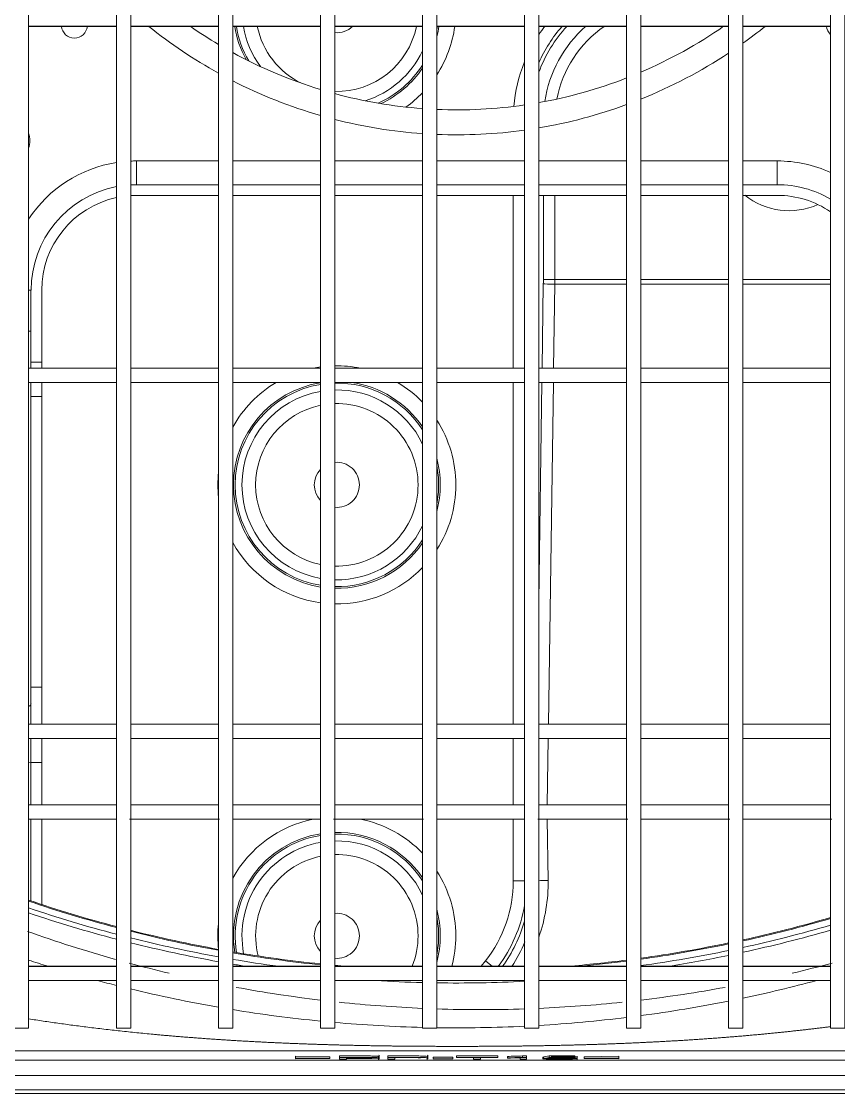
# Model space of a CAD drawing. Header units: millimetres. Extents: x 147592 to 200208, y -27981 to 8299.
# Drawn here: x 166958.2 to 167130.3, y -812.1 to -586.3 of the extents above; entities that cross this region are included whole.
import ezdxf

# ---------------------------------------------------------------- set-up
doc = ezdxf.new("R2010")
doc.units = ezdxf.units.MM
for name, color, linetype, lineweight in [('A-DETL-____-WIDE', 7, 'Continuous', 80), ('G-XREF-____-OTLN', 7, 'Continuous', 5), ('M-EQPM-____-OTLN', 7, 'Continuous', 5)]:
    doc.layers.add(name, color=color, linetype=linetype, lineweight=lineweight)

# ---------------------------------------------------------------- blocks, each defined once
blk = doc.blocks.new('RUXYQ14BA - top_dwg-2991071-三层给排水_消防平面图')
at = {"layer": 'G-XREF-____-OTLN'}
for p, q in [((1002.97, -150.44), (1021.47, -150.44)), ((1024.47, -150.44), (1042.96, -150.44)), ((1045.96, -150.44), (1064.45, -150.44)), ((1067.45, -150.44), (1085.94, -150.44)), ((1088.94, -150.44), (1107.43, -150.44)), ((1110.43, -150.44), (1128.92, -150.44)), ((1131.92, -150.44), (1150.42, -150.44)), ((1153.41, -150.44), (1171.91, -150.44)), ((1042.96, -183.78), (1025.72, -183.78)), ((1064.45, -183.78), (1045.96, -183.78)), ((1085.94, -183.78), (1067.45, -183.78)), ((1107.43, -183.78), (1088.94, -183.78)), ((1128.92, -183.78), (1110.43, -183.78)), ((1150.42, -183.78), (1131.92, -183.78)), ((1160.66, -183.78), (1153.41, -183.78)), ((1042.96, -186.03), (1025.72, -186.03)), ((1064.45, -186.03), (1045.96, -186.03)), ((1085.94, -186.03), (1067.45, -186.03)), ((1107.43, -186.03), (1088.94, -186.03)), ((1128.92, -186.03), (1110.43, -186.03)), ((1150.42, -186.03), (1131.92, -186.03)), ((1160.66, -186.03), (1153.41, -186.03)), ((1021.47, -222.42), (1002.97, -222.42)), ((1042.96, -222.42), (1024.47, -222.42)), ((1064.45, -222.42), (1045.96, -222.42)), ((1085.94, -222.42), (1067.45, -222.42)), ((1107.43, -222.42), (1088.94, -222.42)), ((1128.92, -222.42), (1110.43, -222.42)), ((1150.42, -222.42), (1131.92, -222.42)), ((1171.91, -222.42), (1153.41, -222.42)), ((1002.97, -225.41), (1021.47, -225.41)), ((1024.47, -225.41), (1042.96, -225.41)), ((1045.96, -225.41), (1064.45, -225.41)), ((1067.45, -225.41), (1085.94, -225.41)), ((1088.94, -225.41), (1107.43, -225.41)), ((1110.43, -225.41), (1128.92, -225.41)), ((1131.92, -225.41), (1150.42, -225.41)), ((1153.41, -225.41), (1171.91, -225.41)), ((1021.47, -297.39), (1002.97, -297.39)), ((1042.96, -297.39), (1024.47, -297.39)), ((1064.45, -297.39), (1045.96, -297.39)), ((1085.94, -297.39), (1067.45, -297.39)), ((1107.43, -297.39), (1088.94, -297.39)), ((1128.92, -297.39), (1110.43, -297.39)), ((1150.42, -297.39), (1131.92, -297.39)), ((1171.91, -297.39), (1153.41, -297.39)), ((1002.97, -300.38), (1021.47, -300.38)), ((1024.47, -300.38), (1042.96, -300.38)), ((1045.96, -300.38), (1064.45, -300.38)), ((1067.45, -300.38), (1085.94, -300.38)), ((1088.94, -300.38), (1107.43, -300.38)), ((1110.43, -300.38), (1128.92, -300.38)), ((1131.92, -300.38), (1150.42, -300.38)), ((1153.41, -300.38), (1171.91, -300.38)), ((1021.47, -314.38), (1002.97, -314.38)), ((1042.96, -314.38), (1024.47, -314.38)), ((1064.45, -314.38), (1045.96, -314.38)), ((1085.94, -314.38), (1067.45, -314.38)), ((1107.43, -314.38), (1088.94, -314.38)), ((1128.92, -314.38), (1110.43, -314.38)), ((1150.42, -314.38), (1131.92, -314.38)), ((1171.91, -314.38), (1153.41, -314.38)), ((1002.97, -317.38), (1021.47, -317.38)), ((1003.47, -317.38), (1003.47, -334.6)), ((1005.72, -317.38), (1005.72, -335.35)), ((1024.47, -317.38), (1042.96, -317.38)), ((1045.96, -317.38), (1064.45, -317.38)), ((1067.45, -317.38), (1085.94, -317.38)), ((1088.94, -317.38), (1107.43, -317.38)), ((1110.43, -317.38), (1128.92, -317.38)), ((1131.92, -317.38), (1150.42, -317.38)), ((1153.41, -317.38), (1171.91, -317.38)), ((1021.47, -348.36), (1002.97, -348.36)), ((1042.96, -348.36), (1024.47, -348.36)), ((1064.45, -348.36), (1045.96, -348.36)), ((1085.94, -348.36), (1067.45, -348.36)), ((1107.43, -348.36), (1088.94, -348.36)), ((1128.92, -348.36), (1110.43, -348.36)), ((1150.42, -348.36), (1131.92, -348.36)), ((1171.91, -348.36), (1153.41, -348.36)), ((1002.97, -351.36), (1021.47, -351.36)), ((1024.47, -351.36), (1042.96, -351.36)), ((1045.96, -351.36), (1064.45, -351.36)), ((1067.45, -351.36), (1085.94, -351.36)), ((1088.94, -351.36), (1107.43, -351.36)), ((1110.43, -351.36), (1128.92, -351.36)), ((1131.92, -351.36), (1150.42, -351.36)), ((1153.41, -351.36), (1171.91, -351.36)), ((1076.83, -367.83), (1076.83, -367.17)), ((1087.03, -367.83), (1087.03, -367.17)), ((1113.66, -367.59), (1113.07, -367.69)), ((1118.55, -368), (1118.55, -367.3)), ((893.27, -371.36), (1303.1, -371.36))]:
    blk.add_line(p, q, dxfattribs=at)
at = {"layer": 'G-XREF-____-OTLN', "color": 251, "true_color": 0x666666}
for p, q in [((1064.45, -178.78), (1045.96, -178.78)), ((1085.94, -178.78), (1067.45, -178.78)), ((1107.43, -178.78), (1088.94, -178.78)), ((1128.92, -178.78), (1110.43, -178.78)), ((1150.42, -178.78), (1131.92, -178.78)), ((1105.04, -222.42), (1105.04, -186.03)), ((1111.14, -222.42), (1111.39, -204.63)), ((1113.81, -203.75), (1128.92, -203.75)), ((1131.92, -203.75), (1150.42, -203.75)), ((1150.42, -204.76), (1131.92, -204.76)), ((1153.41, -203.75), (1171.91, -203.75)), ((1171.91, -204.76), (1153.41, -204.76)), ((1003.47, -206.02), (1002.97, -206.02)), ((1003.47, -214.65), (1002.97, -214.65)), ((1005.72, -221.16), (1003.47, -221.16)), ((1105.04, -297.39), (1105.04, -225.41)), ((1110.43, -271.46), (1111.09, -225.41)), ((1113.51, -225.41), (1112.47, -297.39)), ((1005.72, -228.38), (1003.47, -228.38)), ((1005.72, -289.59), (1003.47, -289.59)), ((1105.04, -314.38), (1105.04, -300.38)), ((1112.43, -300.38), (1112.23, -314.38)), ((1112.23, -317.38), (1112.4, -330.26))]:
    blk.add_line(p, q, dxfattribs=at)
at = {"layer": 'G-XREF-____-OTLN', "flags": 128}
for points in [[(999.98, 213.41), (999.98, -361.36), (1002.97, -361.36), (1002.97, 213.41)], [(1021.47, 213.41), (1021.47, -361.36), (1024.47, -361.36), (1024.47, 213.41)], [(1042.96, 213.41), (1042.96, -361.36), (1045.96, -361.36), (1045.96, 213.41)], [(1064.45, 213.41), (1064.45, -361.36), (1067.45, -361.36), (1067.45, 213.41)], [(1085.94, 213.41), (1085.94, -361.36), (1088.94, -361.36), (1088.94, 213.41)], [(1110.43, 213.41), (1107.43, 213.41), (1107.43, -361.36), (1110.43, -361.36)], [(1131.92, 213.41), (1128.92, 213.41), (1128.92, -361.36), (1131.92, -361.36)], [(1153.41, 213.41), (1150.42, 213.41), (1150.42, -361.36), (1153.41, -361.36)], [(1174.91, 213.41), (1171.91, 213.41), (1171.91, -361.36), (1174.91, -361.36)], [(1064.96, -367.73), (1059.2, -367.65), (1066.45, -367.71), (1066.45, -367.75), (1059.2, -367.86), (1059.2, -367.81)], [(1101.79, -367.24), (1093.12, -367.24), (1093.12, -367.54), (1101.79, -367.54)], [(1107.86, -367.24), (1106.99, -367.24), (1106.99, -367.54), (1107.86, -367.54)], [(1127.26, -367.3), (1120.01, -367.41), (1120.01, -367.71), (1127.26, -367.6), (1127.26, -367.65), (1121.51, -367.73), (1127.26, -367.81), (1127.26, -367.65)]]:
    blk.add_lwpolyline(points, close=True, dxfattribs=at)
at = {"layer": 'G-XREF-____-OTLN', "color": 251, "true_color": 0x666666, "flags": 128}
for points in [[(1025.72, -183.78), (1025.72, -178.78), (1042.96, -178.78)], [(1153.41, -178.78), (1160.66, -178.78), (1160.66, -183.78)], [(1113.81, -186.03), (1113.81, -203.75), (1111.4, -203.75), (1111.4, -186.03)], [(1128.92, -204.76), (1113.81, -204.76), (1113.55, -222.42)], [(1005.72, -305.48), (1003.47, -305.48), (1002.97, -305.55)], [(1107.45, -330.39), (1105.04, -330.39), (1105.04, -317.38)], [(1098.29, -348.36), (1099.2, -347.21), (1100.71, -348.4)], [(1303.1, -371.36), (1303.1, -375.15), (893.27, -375.15), (893.27, -371.36)]]:
    blk.add_lwpolyline(points, dxfattribs=at)
at = {"layer": 'G-XREF-____-OTLN', "flags": 128}
for points in [[(1003.47, -206.02), (1003.47, -221.16), (1003.47, -222.42)], [(1005.72, -206.02), (1005.72, -221.16), (1005.72, -222.42)], [(1003.47, -225.41), (1003.47, -228.38), (1003.47, -289.59), (1003.47, -297.39)], [(1005.72, -225.41), (1005.72, -228.38), (1005.72, -289.59), (1005.72, -297.39)], [(1003.47, -300.38), (1003.47, -305.48), (1003.47, -314.38)], [(1005.72, -300.38), (1005.72, -305.48), (1005.72, -314.38)], [(1333.09, -333.44), (1333.09, -362.24), (1333.08, -364.94), (1259.35, -364.94), (1256.17, -368.13), (930.3, -368.13), (931.1, -366.18)], [(1260.17, -361.36), (1255.36, -366.18), (931.1, -366.18), (917.01, -352.05)], [(1059.2, -367.81), (1059.2, -367.65), (1059.2, -367.6), (1059.2, -367.3), (1066.45, -367.41), (1066.45, -367.71)], [(1069.92, -367.58), (1069.92, -367.77), (1069.92, -367.92), (1068.47, -367.92), (1068.47, -367.54), (1068.47, -367.24)], [(1080.12, -367.58), (1080.12, -367.72), (1080.12, -367.92), (1078.67, -367.92), (1078.67, -367.54), (1078.67, -367.24)], [(1088.19, -367.76), (1088.19, -367.46), (1092.3, -367.46), (1092.3, -367.76), (1092.3, -367.81), (1088.19, -367.81), (1092.3, -367.76)], [(1101.79, -367.58), (1098.17, -367.58), (1098.17, -367.92), (1096.71, -367.92), (1096.71, -367.58), (1093.12, -367.58), (1093.12, -367.54)], [(1103.82, -367.68), (1103.82, -367.63), (1103.82, -367.33)], [(1107.86, -367.54), (1107.86, -367.92), (1106.52, -367.92), (1106.52, -367.62)], [(1111.52, -367.74), (1112.7, -367.74), (1112.7, -367.82), (1111.28, -367.82), (1111.28, -367.52), (1111.52, -367.44), (1112.59, -367.24), (1118.02, -367.24), (1118.02, -367.54), (1113.66, -367.59)], [(1112.59, -367.54), (1111.52, -367.74), (1111.52, -367.44)], [(1118.02, -367.54), (1118.02, -367.59), (1112.59, -367.54), (1112.59, -367.24)], [(1127.26, -367.81), (1127.26, -367.86), (1120.01, -367.75), (1120.01, -367.71)]]:
    blk.add_lwpolyline(points, dxfattribs=at)
at = {"layer": 'G-XREF-____-OTLN'}
for centre, radius, start, end in [((1012.61, -150.15), 2.75, 186.1145, 353.8855), ((1093.19, -69.57), 98.46, 235.2203, 239.326), ((1067.9, -147.03), 19.99, 189.8259, 216.4975), ((1067.9, -147.03), 4.75, 264.6116, 314.0655), ((1067.9, -147.03), 4.75, 264.6116, 314.0655), ((1137.87, -170.25), 29.99, 138.6571, 156.1871), ((1093.19, -69.57), 98.46, 293.1663, 304.7797), ((1173.77, -150.15), 2.75, 186.1145, 227.435), ((1067.9, -147.03), 19.99, 287.3342, 334.5149), ((1093.19, -69.57), 98.46, 241.3345, 253.0296), ((1093.19, -69.57), 98.46, 280.086, 291.2811), ((1093.19, -69.57), 98.46, 254.8456, 265.779), ((1093.19, -69.57), 98.46, 267.5271, 278.3182), ((998.23, -174.53), 5, 0, 18.1949), ((998.23, -174.53), 5, 341.8051, 0), ((1025.72, -206.02), 22.24, 101.0118, 180), ((1025.72, -206.02), 22.24, 90, 93.2206), ((1160.66, -206.02), 22.24, 59.6276, 90), ((1025.72, -206.02), 19.99, 102.2689, 180), ((1025.72, -206.02), 19.99, 90, 93.5833), ((1163.12, -174.27), 14.99, 231.633, 294.082), ((1163.12, -174.27), 14.99, 231.633, 294.082), ((1160.66, -206.02), 19.99, 55.7711, 90), ((1067.9, -246.99), 19.99, 99.9217, 260.0783), ((1067.9, -246.99), 19.99, 25.4851, 91.278), ((1067.9, -246.99), 4.75, 136.5093, 223.4907), ((1067.9, -246.99), 4.75, 136.5093, 223.4907), ((1067.9, -246.99), 4.75, 0, 95.3884), ((1067.9, -246.99), 4.75, 0, 95.3884), ((1067.9, -246.99), 4.75, 264.6116, 0), ((1067.9, -246.99), 4.75, 264.6116, 0), ((1067.9, -246.99), 19.99, 268.722, 334.5149), ((1067.9, -341.95), 19.99, 99.9217, 190.8181), ((1067.9, -341.95), 19.99, 25.4851, 91.278), ((1093.23, -68.44), 280.89, 251.2566, 255.1971), ((1093.23, -68.44), 281.09, 251.2704, 255.2079), ((1077.89, -330.39), 29.99, 323.1689, 350.1074), ((1067.9, -341.95), 4.75, 0, 95.3884), ((1067.9, -341.95), 4.75, 0, 95.3884), ((1093.23, -68.44), 280.89, 282.372, 286.2658), ((1093.23, -68.44), 281.09, 282.363, 286.2539), ((1093.23, -68.44), 280.89, 255.8289, 259.6895), ((1067.9, -341.95), 4.75, 136.5093, 223.4907), ((1067.9, -341.95), 4.75, 136.5093, 223.4907), ((1093.23, -68.44), 281.09, 255.8392, 259.697), ((1067.9, -341.95), 4.75, 264.6116, 0), ((1067.9, -341.95), 4.75, 264.6116, 0), ((1093.23, -68.44), 280.89, 260.3107, 264.1186), ((1093.23, -68.44), 280.89, 277.9174, 281.7464), ((1093.23, -68.44), 281.09, 277.9117, 281.738), ((1093.23, -68.44), 292.88, 252.051, 252.8908), ((1093.23, -68.44), 281.09, 260.3176, 264.1228), ((1093.23, -68.44), 280.89, 274.7525, 277.3002), ((1093.23, -68.44), 281.09, 275.2198, 277.295), ((1093.23, -68.44), 280.89, 264.7332, 265.2475), ((1093.23, -68.44), 292.88, 255.013, 255.8164), ((1093.23, -68.44), 292.88, 281.8577, 284.987), ((1093.23, -68.44), 292.88, 256.4207, 260.1162), ((1093.23, -68.44), 292.88, 277.5911, 281.2589), ((1093.23, -68.44), 292.88, 260.7111, 264.3603), ((1093.23, -68.44), 292.88, 264.9495, 268.5736), ((1093.23, -68.44), 292.88, 269.1603, 272.7791), ((1093.23, -68.44), 292.88, 273.3666, 276.9997), ((1103.12, -291.66), 75.67, 270.5313, 272.9349), ((1103.12, -291.96), 75.67, 270.5313, 272.9349), ((1102.12, -222.25), 145.44, 270.6698, 271.7337)]:
    blk.add_arc(centre, radius, start, end, dxfattribs=at)
at = {"layer": 'G-XREF-____-OTLN', "color": 251, "true_color": 0x666666}
for centre, radius, start, end in [((1093.19, -69.57), 103.71, 231.2412, 241.0309), ((1067.9, -147.03), 21.78, 189.0118, 208.5471), ((1067.9, -147.03), 21.43, 189.1586, 209.9015), ((1067.9, -147.03), 17.11, 191.5043, 244.1425), ((1067.9, -147.03), 17.11, 268.5064, 348.4957), ((1067.9, -147.03), 21.78, 345.0675, 350.9882), ((1067.9, -147.03), 25.07, 327.0819, 352.1787), ((1067.9, -147.03), 21.43, 349.0638, 350.8414), ((1137.87, -170.25), 32.83, 142.8823, 146.6965), ((1137.87, -170.25), 29.25, 137.3787, 159.6919), ((1137.87, -170.25), 26.47, 131.5437, 171.3622), ((1137.87, -170.25), 24.05, 124.5571, 169.2282), ((1093.19, -69.57), 103.71, 305.5014, 308.7588), ((1137.87, -170.25), 32.83, 157.9915, 174.8417), ((1093.19, -69.57), 103.71, 291.9313, 303.4911), ((1067.9, -147.03), 21.43, 293.9302, 327.3451), ((1067.9, -147.03), 21.78, 295.2845, 325.9501), ((1093.19, -69.57), 103.71, 242.9079, 253.9123), ((1067.9, -147.03), 25.07, 305.4856, 316.0408), ((1093.19, -69.57), 103.71, 279.5707, 290.1561), ((1093.19, -69.57), 103.71, 255.6294, 265.9929), ((1093.19, -69.57), 103.71, 267.6523, 277.8945), ((1025.72, -206.02), 27.24, 98.9727, 146.6015), ((1025.72, -206.02), 27.24, 90, 92.6292), ((1160.66, -206.02), 27.24, 65.6164, 90), ((1067.9, -246.99), 25.07, 97.8974, 101.388), ((1067.9, -246.99), 25.07, 78.612, 91.0191), ((1067.9, -246.99), 25.07, 120.6049, 151.0471), ((1067.9, -246.99), 21.78, 99.0995, 260.9005), ((1067.9, -246.99), 21.43, 32.6549, 91.1919), ((1067.9, -246.99), 21.78, 34.0499, 82.1753), ((1067.9, -246.99), 25.07, 43.9592, 59.3951), ((1067.9, -246.99), 21.43, 99.2478, 260.7522), ((1067.9, -246.99), 17.11, 101.617, 258.383), ((1067.9, -246.99), 17.11, 0, 91.4936), ((1067.9, -246.99), 25.07, 0, 32.9181), ((1067.9, -246.99), 21.78, 0, 14.9325), ((1067.9, -246.99), 21.43, 0, 10.9362), ((1067.9, -246.99), 25.07, 174.0608, 185.9392), ((1067.9, -246.99), 17.11, 268.5064, 0), ((1067.9, -246.99), 21.78, 345.0675, 0), ((1067.9, -246.99), 25.07, 327.0819, 0), ((1067.9, -246.99), 21.43, 349.0638, 0), ((1067.9, -246.99), 25.07, 208.9529, 262.1026), ((1067.9, -246.99), 21.43, 268.8081, 327.3451), ((1067.9, -246.99), 21.78, 268.827, 325.9501), ((1067.9, -246.99), 25.07, 268.9809, 316.0408), ((1067.9, -341.95), 25.07, 101.388, 151.0471), ((1067.9, -341.95), 25.07, 43.9592, 78.612), ((1067.9, -341.95), 21.78, 99.0995, 189.0935), ((1067.9, -341.95), 21.78, 34.0499, 91.173), ((1067.9, -341.95), 21.43, 32.6549, 91.1919), ((1067.9, -341.95), 21.43, 99.2478, 189.4063), ((1067.9, -341.95), 17.11, 0, 91.4936), ((1067.9, -341.95), 17.11, 101.617, 194.3222), ((1067.9, -341.95), 25.07, 0, 32.9181), ((1077.89, -330.39), 27.15, 321.71, 0), ((1093.23, -68.44), 282.44, 251.3634, 255.2803), ((1067.9, -341.95), 21.78, 0, 14.9325), ((1093.23, -68.44), 283.44, 251.4315, 255.3334), ((1067.9, -341.95), 21.43, 0, 10.9362), ((1067.9, -341.95), 25.07, 174.0608, 186.5172), ((1077.89, -330.39), 30.72, 324.1881, 344.066), ((1093.23, -68.44), 282.44, 282.3029, 286.1739), ((1093.23, -68.44), 283.44, 282.2588, 286.1153), ((1093.23, -68.44), 282.44, 255.9084, 259.7468), ((1067.9, -341.95), 17.11, 337.9915, 0), ((1067.9, -341.95), 21.78, 345.0675, 0), ((1067.9, -341.95), 21.43, 349.0638, 0), ((1067.9, -341.95), 25.07, 345.185, 0), ((1093.23, -68.44), 283.44, 255.9591, 259.7834), ((1077.89, -330.85), 32.11, 326.8259, 337.3357), ((1093.23, -68.44), 282.44, 277.8736, 281.681), ((1093.23, -68.44), 282.44, 260.3644, 262.3433), ((1093.23, -68.44), 283.44, 279.0362, 281.6392), ((1093.23, -68.44), 283.44, 260.3987, 260.9638), ((1093.23, -68.44), 283.44, 266.5327, 268.526), ((1093.23, -68.44), 283.44, 269.1323, 272.8718)]:
    blk.add_arc(centre, radius, start, end, dxfattribs=at)
for centre, major_axis, ratio, start_param, end_param in [((1107.03, -203.75), (0, 16.29), 0.267949, 4.658715, 4.712389), ((1113.81, -204.63), (-2.5, 0.04), 0.053643, 0.262186, 1.571569), ((1109.45, -203.75), (0, 18.79), 0.232318, 4.658715, 4.712389), ((998.48, -293.11), (5, 0), 0.263393, 5.832158, 6.283185), ((1112.4, -330.39), (2.5, 0.03), 0.049903, 1.570128, 2.478535), ((1077.89, -330.73), (0, 34.52), 0.99991, 4.372593, 4.725779)]:
    blk.add_ellipse(centre, major_axis=major_axis, ratio=ratio, start_param=start_param, end_param=end_param, dxfattribs=at)
for points, knots in [([(1093.23, -365.22), (1084.73, -365.22), (1077.18, -365.11), (1068.79, -364.98), (1061.07, -364.7), (1052.69, -364.39), (1044.88, -363.9), (1036.51, -363.37), (1028.6, -362.62), (1015.33, -361.36), (1002.97, -359.43)], [0.5, 0.5, 0.5, 0.53125, 0.53125, 0.5625, 0.5625, 0.59375, 0.59375, 0.625, 0.625, 0.6732967, 0.6732967, 0.6732967]), ([(1171.92, -361.06), (1165.03, -361.94), (1157.87, -362.62), (1149.95, -363.37), (1141.58, -363.9), (1133.77, -364.39), (1125.39, -364.7), (1117.68, -364.98), (1109.29, -365.11), (1101.74, -365.22), (1093.23, -365.22)], [0.3489367, 0.3489367, 0.3489367, 0.375, 0.375, 0.40625, 0.40625, 0.4375, 0.4375, 0.46875, 0.46875, 0.5, 0.5, 0.5])]:
    blk.add_open_spline(points, degree=2, knots=knots, dxfattribs=at)
at = {"layer": 'G-XREF-____-OTLN'}
for points in [[(1068.47, -367.24), (1069.85, -367.24), (1071.23, -367.24), (1072.61, -367.24)], [(1068.47, -367.54), (1069.85, -367.54), (1071.23, -367.54), (1072.61, -367.54)], [(1085.81, -367.26), (1086.21, -367.27), (1086.51, -367.28), (1086.72, -367.3)], [(1085.81, -367.56), (1086.21, -367.57), (1086.51, -367.58), (1086.72, -367.6)], [(1112.44, -367.9), (1111.77, -367.88), (1111.39, -367.86), (1111.28, -367.82)]]:
    blk.add_open_spline(points, degree=3, dxfattribs=at)
for points, knots in [([(1076.81, -367.66), (1076.74, -367.69), (1076.42, -367.71), (1075.2, -367.75), (1074.16, -367.77), (1072.72, -367.77), (1071.79, -367.76), (1070.85, -367.77), (1069.92, -367.77)], [0.4175591, 0.4175591, 0.4175591, 0.4175591, 0.5338554, 0.5338554, 0.6671766, 0.6671766, 0.6671766, 1, 1, 1, 1]), ([(1075.33, -367.65), (1075.33, -367.65), (1075.33, -367.65), (1075.33, -367.63), (1075.21, -367.62), (1074.99, -367.61), (1074.76, -367.6), (1074.49, -367.59), (1073.84, -367.59), (1073.36, -367.58), (1072.71, -367.58), (1072.47, -367.58), (1072.23, -367.58), (1071.99, -367.58)], [0.4385011, 0.4385011, 0.4385011, 0.4385011, 0.4385246, 0.4385246, 0.5, 0.5, 0.5, 0.625, 0.625, 0.75, 0.75, 0.75, 0.814375, 0.814375, 0.814375, 0.814375]), ([(1072.61, -367.24), (1073.25, -367.24), (1073.82, -367.24), (1074.29, -367.24), (1074.76, -367.24), (1075.2, -367.25), (1075.6, -367.26), (1076.01, -367.27), (1076.31, -367.28), (1076.52, -367.3)], [0.332823381, 0.332823381, 0.332823381, 0.332823381, 0.333384993, 0.333384993, 0.333384993, 0.333862304, 0.333862304, 0.333862304, 0.334353237, 0.334353237, 0.334353237, 0.334353237]), ([(1072.61, -367.54), (1073.25, -367.54), (1073.82, -367.54), (1074.29, -367.54), (1074.76, -367.54), (1075.2, -367.55), (1075.6, -367.56), (1076.01, -367.57), (1076.31, -367.58), (1076.52, -367.6)], [0.332823381, 0.332823381, 0.332823381, 0.332823381, 0.333384993, 0.333384993, 0.333384993, 0.333862304, 0.333862304, 0.333862304, 0.334353237, 0.334353237, 0.334353237, 0.334353237]), ([(1078.67, -367.24), (1080.05, -367.24), (1081.42, -367.24), (1082.8, -367.24), (1083.46, -367.24), (1084.02, -367.24), (1084.96, -367.24), (1085.4, -367.25), (1085.81, -367.26)], [0, 0, 0, 0, 0.2496949, 0.2496949, 0.2496949, 0.3745424, 0.3745424, 0.4993898, 0.4993898, 0.4993898, 0.4993898]), ([(1078.67, -367.54), (1080.05, -367.54), (1081.42, -367.54), (1082.8, -367.54), (1083.46, -367.54), (1084.02, -367.54), (1084.96, -367.54), (1085.4, -367.55), (1085.81, -367.56)], [0, 0, 0, 0, 0.2496949, 0.2496949, 0.2496949, 0.3745424, 0.3745424, 0.4993898, 0.4993898, 0.4993898, 0.4993898]), ([(1084.37, -367.59), (1084.04, -367.59), (1083.55, -367.58), (1082.91, -367.58), (1082.44, -367.58), (1081.96, -367.58), (1081.49, -367.58)], [0.6663407, 0.6663407, 0.6663407, 0.6663407, 0.6668297, 0.6668297, 0.6668297, 0.8363769, 0.8363769, 0.8363769, 0.8363769]), ([(1085.52, -367.65), (1085.52, -367.65), (1085.52, -367.65), (1085.52, -367.63), (1085.41, -367.62), (1084.96, -367.6), (1084.69, -367.59), (1084.37, -367.59)], [0.5344085, 0.5344085, 0.5344085, 0.5344085, 0.5348261, 0.5348261, 0.6005834, 0.6005834, 0.6663407, 0.6663407, 0.6663407, 0.6663407]), ([(1113.07, -367.69), (1113.74, -367.67), (1114.43, -367.67), (1116.06, -367.67), (1116.85, -367.68), (1117.53, -367.7), (1118.2, -367.72), (1118.55, -367.75), (1118.55, -367.83), (1118.2, -367.86), (1117.51, -367.89), (1116.82, -367.91), (1115.93, -367.93), (1113.9, -367.93), (1113.11, -367.92), (1112.44, -367.9)], [0, 0, 0, 0, 0.1471882, 0.1471882, 0.333032, 0.333032, 0.333032, 0.4984228, 0.4984228, 0.6660639, 0.6660639, 0.6660639, 0.849888, 0.849888, 0.9990959, 0.9990959, 0.9990959, 0.9990959]), ([(1112.7, -367.82), (1112.81, -367.84), (1113.05, -367.86), (1113.42, -367.87), (1113.8, -367.88), (1114.26, -367.89), (1115.49, -367.89), (1116.04, -367.88), (1116.46, -367.86), (1116.81, -367.85), (1117.02, -367.83), (1117.08, -367.81)], [0, 0, 0, 0, 0.0005925, 0.0005925, 0.0005925, 0.1484338, 0.1484338, 0.3337283, 0.3337283, 0.3337283, 0.4690648, 0.4690648, 0.4690648, 0.4690648]), ([(1117.1, -367.79), (1117.1, -367.79), (1117.1, -367.79), (1117.1, -367.77), (1116.89, -367.75), (1116.45, -367.73), (1116.02, -367.72), (1115.46, -367.71), (1113.92, -367.71), (1113.26, -367.72), (1112.79, -367.75)], [0.4992973, 0.4992973, 0.4992973, 0.4992973, 0.4994993, 0.4994993, 0.6668642, 0.6668642, 0.6668642, 0.8145753, 0.8145753, 1, 1, 1, 1]), ([(1113.07, -367.39), (1113.74, -367.37), (1114.43, -367.37), (1116.06, -367.37), (1116.85, -367.38), (1117.53, -367.4), (1118.2, -367.42), (1118.55, -367.45), (1118.55, -367.49), (1118.55, -367.49), (1118.55, -367.49)], [0, 0, 0, 0, 0.1471882, 0.1471882, 0.333032, 0.333032, 0.333032, 0.4984228, 0.4984228, 0.4985032, 0.4985032, 0.4985032, 0.4985032])]:
    blk.add_open_spline(points, degree=3, knots=knots, dxfattribs=at)
blk = doc.blocks.new('RUXYQ14BA - top_dwg-V198-三层给排水_消防平面图')
at = {"layer": 'A-DETL-____-WIDE'}
blk.add_line((1112.7, -367.74), (1112.7, -367.82), dxfattribs=at)
for points in [[(1076.62, -367.31), (1076.76, -367.32), (1076.82, -367.33), (1076.83, -367.35)], [(1076.62, -367.61), (1076.76, -367.62), (1076.82, -367.63), (1076.83, -367.65)], [(1086.82, -367.31), (1086.94, -367.32), (1087, -367.33), (1087.02, -367.34)], [(1086.82, -367.61), (1086.94, -367.62), (1087, -367.63), (1087.02, -367.64)], [(1116.99, -367.83), (1117.03, -367.82), (1117.06, -367.81), (1117.08, -367.81)]]:
    blk.add_open_spline(points, degree=3, dxfattribs=at)
at = {"layer": 'G-XREF-____-OTLN'}
for p, q in [((1002.97, -150.44), (1021.47, -150.44)), ((1024.47, -150.44), (1042.96, -150.44)), ((1045.96, -150.44), (1064.45, -150.44)), ((1067.45, -150.44), (1085.94, -150.44)), ((1088.94, -150.44), (1107.43, -150.44)), ((1110.43, -150.44), (1128.92, -150.44)), ((1131.92, -150.44), (1150.42, -150.44)), ((1153.41, -150.44), (1171.91, -150.44)), ((1042.96, -183.78), (1025.72, -183.78)), ((1064.45, -183.78), (1045.96, -183.78)), ((1085.94, -183.78), (1067.45, -183.78)), ((1107.43, -183.78), (1088.94, -183.78)), ((1128.92, -183.78), (1110.43, -183.78)), ((1150.42, -183.78), (1131.92, -183.78)), ((1160.66, -183.78), (1153.41, -183.78)), ((1042.96, -186.03), (1025.72, -186.03)), ((1064.45, -186.03), (1045.96, -186.03)), ((1085.94, -186.03), (1067.45, -186.03)), ((1107.43, -186.03), (1088.94, -186.03)), ((1128.92, -186.03), (1110.43, -186.03)), ((1150.42, -186.03), (1131.92, -186.03)), ((1160.66, -186.03), (1153.41, -186.03)), ((1021.47, -222.42), (1002.97, -222.42)), ((1042.96, -222.42), (1024.47, -222.42)), ((1064.45, -222.42), (1045.96, -222.42)), ((1085.94, -222.42), (1067.45, -222.42)), ((1107.43, -222.42), (1088.94, -222.42)), ((1128.92, -222.42), (1110.43, -222.42)), ((1150.42, -222.42), (1131.92, -222.42)), ((1171.91, -222.42), (1153.41, -222.42)), ((1002.97, -225.41), (1021.47, -225.41)), ((1024.47, -225.41), (1042.96, -225.41)), ((1045.96, -225.41), (1064.45, -225.41)), ((1067.45, -225.41), (1085.94, -225.41)), ((1088.94, -225.41), (1107.43, -225.41)), ((1110.43, -225.41), (1128.92, -225.41)), ((1131.92, -225.41), (1150.42, -225.41)), ((1153.41, -225.41), (1171.91, -225.41)), ((1021.47, -297.39), (1002.97, -297.39)), ((1042.96, -297.39), (1024.47, -297.39)), ((1064.45, -297.39), (1045.96, -297.39)), ((1085.94, -297.39), (1067.45, -297.39)), ((1107.43, -297.39), (1088.94, -297.39)), ((1128.92, -297.39), (1110.43, -297.39)), ((1150.42, -297.39), (1131.92, -297.39)), ((1171.91, -297.39), (1153.41, -297.39)), ((1002.97, -300.38), (1021.47, -300.38)), ((1024.47, -300.38), (1042.96, -300.38)), ((1045.96, -300.38), (1064.45, -300.38)), ((1067.45, -300.38), (1085.94, -300.38)), ((1088.94, -300.38), (1107.43, -300.38)), ((1110.43, -300.38), (1128.92, -300.38)), ((1131.92, -300.38), (1150.42, -300.38)), ((1153.41, -300.38), (1171.91, -300.38)), ((1021.47, -314.38), (1002.97, -314.38)), ((1042.96, -314.38), (1024.47, -314.38)), ((1064.45, -314.38), (1045.96, -314.38)), ((1085.94, -314.38), (1067.45, -314.38)), ((1107.43, -314.38), (1088.94, -314.38)), ((1128.92, -314.38), (1110.43, -314.38)), ((1150.42, -314.38), (1131.92, -314.38)), ((1171.91, -314.38), (1153.41, -314.38)), ((1002.97, -317.38), (1021.47, -317.38)), ((1003.47, -317.38), (1003.47, -334.6)), ((1005.72, -317.38), (1005.72, -335.35)), ((1024.47, -317.38), (1042.96, -317.38)), ((1045.96, -317.38), (1064.45, -317.38)), ((1067.45, -317.38), (1085.94, -317.38)), ((1088.94, -317.38), (1107.43, -317.38)), ((1110.43, -317.38), (1128.92, -317.38)), ((1131.92, -317.38), (1150.42, -317.38)), ((1153.41, -317.38), (1171.91, -317.38)), ((1021.47, -348.36), (1002.97, -348.36)), ((1042.96, -348.36), (1024.47, -348.36)), ((1064.45, -348.36), (1045.96, -348.36)), ((1085.94, -348.36), (1067.45, -348.36)), ((1107.43, -348.36), (1088.94, -348.36)), ((1128.92, -348.36), (1110.43, -348.36)), ((1150.42, -348.36), (1131.92, -348.36)), ((1171.91, -348.36), (1153.41, -348.36)), ((1002.97, -351.36), (1021.47, -351.36)), ((1024.47, -351.36), (1042.96, -351.36)), ((1045.96, -351.36), (1064.45, -351.36)), ((1067.45, -351.36), (1085.94, -351.36)), ((1088.94, -351.36), (1107.43, -351.36)), ((1110.43, -351.36), (1128.92, -351.36)), ((1131.92, -351.36), (1150.42, -351.36)), ((1153.41, -351.36), (1171.91, -351.36)), ((1076.83, -367.83), (1076.83, -367.17)), ((1087.03, -367.83), (1087.03, -367.17)), ((1113.66, -367.59), (1113.07, -367.69)), ((1118.55, -368), (1118.55, -367.3)), ((893.27, -371.36), (1303.1, -371.36))]:
    blk.add_line(p, q, dxfattribs=at)
at = {"layer": 'G-XREF-____-OTLN', "color": 251, "true_color": 0x666666}
for p, q in [((1064.45, -178.78), (1045.96, -178.78)), ((1085.94, -178.78), (1067.45, -178.78)), ((1107.43, -178.78), (1088.94, -178.78)), ((1128.92, -178.78), (1110.43, -178.78)), ((1150.42, -178.78), (1131.92, -178.78)), ((1105.04, -222.42), (1105.04, -186.03)), ((1111.14, -222.42), (1111.39, -204.63)), ((1113.81, -203.75), (1128.92, -203.75)), ((1131.92, -203.75), (1150.42, -203.75)), ((1150.42, -204.76), (1131.92, -204.76)), ((1153.41, -203.75), (1171.91, -203.75)), ((1171.91, -204.76), (1153.41, -204.76)), ((1003.47, -206.02), (1002.97, -206.02)), ((1003.47, -214.65), (1002.97, -214.65)), ((1005.72, -221.16), (1003.47, -221.16)), ((1105.04, -297.39), (1105.04, -225.41)), ((1110.43, -271.46), (1111.09, -225.41)), ((1113.51, -225.41), (1112.47, -297.39)), ((1005.72, -228.38), (1003.47, -228.38)), ((1005.72, -289.59), (1003.47, -289.59)), ((1105.04, -314.38), (1105.04, -300.38)), ((1112.43, -300.38), (1112.23, -314.38)), ((1112.23, -317.38), (1112.4, -330.26))]:
    blk.add_line(p, q, dxfattribs=at)
at = {"layer": 'G-XREF-____-OTLN', "flags": 128}
for points in [[(999.98, 213.41), (999.98, -361.36), (1002.97, -361.36), (1002.97, 213.41)], [(1021.47, 213.41), (1021.47, -361.36), (1024.47, -361.36), (1024.47, 213.41)], [(1042.96, 213.41), (1042.96, -361.36), (1045.96, -361.36), (1045.96, 213.41)], [(1064.45, 213.41), (1064.45, -361.36), (1067.45, -361.36), (1067.45, 213.41)], [(1085.94, 213.41), (1085.94, -361.36), (1088.94, -361.36), (1088.94, 213.41)], [(1110.43, 213.41), (1107.43, 213.41), (1107.43, -361.36), (1110.43, -361.36)], [(1131.92, 213.41), (1128.92, 213.41), (1128.92, -361.36), (1131.92, -361.36)], [(1153.41, 213.41), (1150.42, 213.41), (1150.42, -361.36), (1153.41, -361.36)], [(1174.91, 213.41), (1171.91, 213.41), (1171.91, -361.36), (1174.91, -361.36)], [(1064.96, -367.73), (1059.2, -367.65), (1066.45, -367.71), (1066.45, -367.75), (1059.2, -367.86), (1059.2, -367.81)], [(1101.79, -367.24), (1093.12, -367.24), (1093.12, -367.54), (1101.79, -367.54)], [(1107.86, -367.24), (1106.99, -367.24), (1106.99, -367.54), (1107.86, -367.54)], [(1127.26, -367.3), (1120.01, -367.41), (1120.01, -367.71), (1127.26, -367.6), (1127.26, -367.65), (1121.51, -367.73), (1127.26, -367.81), (1127.26, -367.65)]]:
    blk.add_lwpolyline(points, close=True, dxfattribs=at)
at = {"layer": 'G-XREF-____-OTLN', "color": 251, "true_color": 0x666666, "flags": 128}
for points in [[(1025.72, -183.78), (1025.72, -178.78), (1042.96, -178.78)], [(1153.41, -178.78), (1160.66, -178.78), (1160.66, -183.78)], [(1113.81, -186.03), (1113.81, -203.75), (1111.4, -203.75), (1111.4, -186.03)], [(1128.92, -204.76), (1113.81, -204.76), (1113.55, -222.42)], [(1005.72, -305.48), (1003.47, -305.48), (1002.97, -305.55)], [(1107.45, -330.39), (1105.04, -330.39), (1105.04, -317.38)], [(1098.29, -348.36), (1099.2, -347.21), (1100.71, -348.4)], [(1303.1, -371.36), (1303.1, -375.15), (893.27, -375.15), (893.27, -371.36)]]:
    blk.add_lwpolyline(points, dxfattribs=at)
at = {"layer": 'G-XREF-____-OTLN', "flags": 128}
for points in [[(1003.47, -206.02), (1003.47, -221.16), (1003.47, -222.42)], [(1005.72, -206.02), (1005.72, -221.16), (1005.72, -222.42)], [(1003.47, -225.41), (1003.47, -228.38), (1003.47, -289.59), (1003.47, -297.39)], [(1005.72, -225.41), (1005.72, -228.38), (1005.72, -289.59), (1005.72, -297.39)], [(1003.47, -300.38), (1003.47, -305.48), (1003.47, -314.38)], [(1005.72, -300.38), (1005.72, -305.48), (1005.72, -314.38)], [(1333.09, -333.44), (1333.09, -362.24), (1333.08, -364.94), (1259.35, -364.94), (1256.17, -368.13), (930.3, -368.13), (931.1, -366.18)], [(1260.17, -361.36), (1255.36, -366.18), (931.1, -366.18), (917.01, -352.05)], [(1059.2, -367.81), (1059.2, -367.65), (1059.2, -367.6), (1059.2, -367.3), (1066.45, -367.41), (1066.45, -367.71)], [(1069.92, -367.58), (1069.92, -367.77), (1069.92, -367.92), (1068.47, -367.92), (1068.47, -367.54), (1068.47, -367.24)], [(1080.12, -367.58), (1080.12, -367.72), (1080.12, -367.92), (1078.67, -367.92), (1078.67, -367.54), (1078.67, -367.24)], [(1088.19, -367.76), (1088.19, -367.46), (1092.3, -367.46), (1092.3, -367.76), (1092.3, -367.81), (1088.19, -367.81), (1092.3, -367.76)], [(1101.79, -367.58), (1098.17, -367.58), (1098.17, -367.92), (1096.71, -367.92), (1096.71, -367.58), (1093.12, -367.58), (1093.12, -367.54)], [(1103.82, -367.68), (1103.82, -367.63), (1103.82, -367.33)], [(1107.86, -367.54), (1107.86, -367.92), (1106.52, -367.92), (1106.52, -367.62)], [(1111.52, -367.74), (1112.7, -367.74), (1112.7, -367.82), (1111.28, -367.82), (1111.28, -367.52), (1111.52, -367.44), (1112.59, -367.24), (1118.02, -367.24), (1118.02, -367.54), (1113.66, -367.59)], [(1112.59, -367.54), (1111.52, -367.74), (1111.52, -367.44)], [(1118.02, -367.54), (1118.02, -367.59), (1112.59, -367.54), (1112.59, -367.24)], [(1127.26, -367.81), (1127.26, -367.86), (1120.01, -367.75), (1120.01, -367.71)]]:
    blk.add_lwpolyline(points, dxfattribs=at)
at = {"layer": 'G-XREF-____-OTLN'}
for centre, radius, start, end in [((1012.61, -150.15), 2.75, 186.1145, 353.8855), ((1093.19, -69.57), 98.46, 235.2203, 239.326), ((1067.9, -147.03), 19.99, 189.8259, 216.4975), ((1067.9, -147.03), 4.75, 264.6116, 314.0655), ((1067.9, -147.03), 4.75, 264.6116, 314.0655), ((1137.87, -170.25), 29.99, 138.6571, 156.1871), ((1093.19, -69.57), 98.46, 293.1663, 304.7797), ((1173.77, -150.15), 2.75, 186.1145, 227.435), ((1067.9, -147.03), 19.99, 287.3342, 334.5149), ((1093.19, -69.57), 98.46, 241.3345, 253.0296), ((1093.19, -69.57), 98.46, 280.086, 291.2811), ((1093.19, -69.57), 98.46, 254.8456, 265.779), ((1093.19, -69.57), 98.46, 267.5271, 278.3182), ((998.23, -174.53), 5, 0, 18.1949), ((998.23, -174.53), 5, 341.8051, 0), ((1025.72, -206.02), 22.24, 101.0118, 180), ((1025.72, -206.02), 22.24, 90, 93.2206), ((1160.66, -206.02), 22.24, 59.6276, 90), ((1025.72, -206.02), 19.99, 102.2689, 180), ((1025.72, -206.02), 19.99, 90, 93.5833), ((1163.12, -174.27), 14.99, 231.633, 294.082), ((1163.12, -174.27), 14.99, 231.633, 294.082), ((1160.66, -206.02), 19.99, 55.7711, 90), ((1067.9, -246.99), 19.99, 99.9217, 260.0783), ((1067.9, -246.99), 19.99, 25.4851, 91.278), ((1067.9, -246.99), 4.75, 136.5093, 223.4907), ((1067.9, -246.99), 4.75, 136.5093, 223.4907), ((1067.9, -246.99), 4.75, 0, 95.3884), ((1067.9, -246.99), 4.75, 0, 95.3884), ((1067.9, -246.99), 4.75, 264.6116, 0), ((1067.9, -246.99), 4.75, 264.6116, 0), ((1067.9, -246.99), 19.99, 268.722, 334.5149), ((1067.9, -341.95), 19.99, 99.9217, 190.8181), ((1067.9, -341.95), 19.99, 25.4851, 91.278), ((1093.23, -68.44), 280.89, 251.2566, 255.1971), ((1093.23, -68.44), 281.09, 251.2704, 255.2079), ((1077.89, -330.39), 29.99, 323.1689, 350.1074), ((1067.9, -341.95), 4.75, 0, 95.3884), ((1067.9, -341.95), 4.75, 0, 95.3884), ((1093.23, -68.44), 280.89, 282.372, 286.2658), ((1093.23, -68.44), 281.09, 282.363, 286.2539), ((1093.23, -68.44), 280.89, 255.8289, 259.6895), ((1067.9, -341.95), 4.75, 136.5093, 223.4907), ((1067.9, -341.95), 4.75, 136.5093, 223.4907), ((1093.23, -68.44), 281.09, 255.8392, 259.697), ((1067.9, -341.95), 4.75, 264.6116, 0), ((1067.9, -341.95), 4.75, 264.6116, 0), ((1093.23, -68.44), 280.89, 260.3107, 264.1186), ((1093.23, -68.44), 280.89, 277.9174, 281.7464), ((1093.23, -68.44), 281.09, 277.9117, 281.738), ((1093.23, -68.44), 292.88, 252.051, 252.8908), ((1093.23, -68.44), 281.09, 260.3176, 264.1228), ((1093.23, -68.44), 280.89, 274.7525, 277.3002), ((1093.23, -68.44), 281.09, 275.2198, 277.295), ((1093.23, -68.44), 280.89, 264.7332, 265.2475), ((1093.23, -68.44), 292.88, 255.013, 255.8164), ((1093.23, -68.44), 292.88, 281.8577, 284.987), ((1093.23, -68.44), 292.88, 256.4207, 260.1162), ((1093.23, -68.44), 292.88, 277.5911, 281.2589), ((1093.23, -68.44), 292.88, 260.7111, 264.3603), ((1093.23, -68.44), 292.88, 264.9495, 268.5736), ((1093.23, -68.44), 292.88, 269.1603, 272.7791), ((1093.23, -68.44), 292.88, 273.3666, 276.9997), ((1103.12, -291.66), 75.67, 270.5313, 272.9349), ((1103.12, -291.96), 75.67, 270.5313, 272.9349), ((1102.12, -222.25), 145.44, 270.6698, 271.7337)]:
    blk.add_arc(centre, radius, start, end, dxfattribs=at)
at = {"layer": 'G-XREF-____-OTLN', "color": 251, "true_color": 0x666666}
for centre, radius, start, end in [((1093.19, -69.57), 103.71, 231.2412, 241.0309), ((1067.9, -147.03), 21.78, 189.0118, 208.5471), ((1067.9, -147.03), 21.43, 189.1586, 209.9015), ((1067.9, -147.03), 17.11, 191.5043, 244.1425), ((1067.9, -147.03), 17.11, 268.5064, 348.4957), ((1067.9, -147.03), 21.78, 345.0675, 350.9882), ((1067.9, -147.03), 25.07, 327.0819, 352.1787), ((1067.9, -147.03), 21.43, 349.0638, 350.8414), ((1137.87, -170.25), 32.83, 142.8823, 146.6965), ((1137.87, -170.25), 29.25, 137.3787, 159.6919), ((1137.87, -170.25), 26.47, 131.5437, 171.3622), ((1137.87, -170.25), 24.05, 124.5571, 169.2282), ((1093.19, -69.57), 103.71, 305.5014, 308.7588), ((1137.87, -170.25), 32.83, 157.9915, 174.8417), ((1093.19, -69.57), 103.71, 291.9313, 303.4911), ((1067.9, -147.03), 21.43, 293.9302, 327.3451), ((1067.9, -147.03), 21.78, 295.2845, 325.9501), ((1093.19, -69.57), 103.71, 242.9079, 253.9123), ((1067.9, -147.03), 25.07, 305.4856, 316.0408), ((1093.19, -69.57), 103.71, 279.5707, 290.1561), ((1093.19, -69.57), 103.71, 255.6294, 265.9929), ((1093.19, -69.57), 103.71, 267.6523, 277.8945), ((1025.72, -206.02), 27.24, 98.9727, 146.6015), ((1025.72, -206.02), 27.24, 90, 92.6292), ((1160.66, -206.02), 27.24, 65.6164, 90), ((1067.9, -246.99), 25.07, 97.8974, 101.388), ((1067.9, -246.99), 25.07, 78.612, 91.0191), ((1067.9, -246.99), 25.07, 120.6049, 151.0471), ((1067.9, -246.99), 21.78, 99.0995, 260.9005), ((1067.9, -246.99), 21.43, 32.6549, 91.1919), ((1067.9, -246.99), 21.78, 34.0499, 82.1753), ((1067.9, -246.99), 25.07, 43.9592, 59.3951), ((1067.9, -246.99), 21.43, 99.2478, 260.7522), ((1067.9, -246.99), 17.11, 101.617, 258.383), ((1067.9, -246.99), 17.11, 0, 91.4936), ((1067.9, -246.99), 25.07, 0, 32.9181), ((1067.9, -246.99), 21.78, 0, 14.9325), ((1067.9, -246.99), 21.43, 0, 10.9362), ((1067.9, -246.99), 25.07, 174.0608, 185.9392), ((1067.9, -246.99), 17.11, 268.5064, 0), ((1067.9, -246.99), 21.78, 345.0675, 0), ((1067.9, -246.99), 25.07, 327.0819, 0), ((1067.9, -246.99), 21.43, 349.0638, 0), ((1067.9, -246.99), 25.07, 208.9529, 262.1026), ((1067.9, -246.99), 21.43, 268.8081, 327.3451), ((1067.9, -246.99), 21.78, 268.827, 325.9501), ((1067.9, -246.99), 25.07, 268.9809, 316.0408), ((1067.9, -341.95), 25.07, 101.388, 151.0471), ((1067.9, -341.95), 25.07, 43.9592, 78.612), ((1067.9, -341.95), 21.78, 99.0995, 189.0935), ((1067.9, -341.95), 21.78, 34.0499, 91.173), ((1067.9, -341.95), 21.43, 32.6549, 91.1919), ((1067.9, -341.95), 21.43, 99.2478, 189.4063), ((1067.9, -341.95), 17.11, 0, 91.4936), ((1067.9, -341.95), 17.11, 101.617, 194.3222), ((1067.9, -341.95), 25.07, 0, 32.9181), ((1077.89, -330.39), 27.15, 321.71, 0), ((1093.23, -68.44), 282.44, 251.3634, 255.2803), ((1067.9, -341.95), 21.78, 0, 14.9325), ((1093.23, -68.44), 283.44, 251.4315, 255.3334), ((1067.9, -341.95), 21.43, 0, 10.9362), ((1067.9, -341.95), 25.07, 174.0608, 186.5172), ((1077.89, -330.39), 30.72, 324.1881, 344.066), ((1093.23, -68.44), 282.44, 282.3029, 286.1739), ((1093.23, -68.44), 283.44, 282.2588, 286.1153), ((1093.23, -68.44), 282.44, 255.9084, 259.7468), ((1067.9, -341.95), 17.11, 337.9915, 0), ((1067.9, -341.95), 21.78, 345.0675, 0), ((1067.9, -341.95), 21.43, 349.0638, 0), ((1067.9, -341.95), 25.07, 345.185, 0), ((1093.23, -68.44), 283.44, 255.9591, 259.7834), ((1077.89, -330.85), 32.11, 326.8259, 337.3357), ((1093.23, -68.44), 282.44, 277.8736, 281.681), ((1093.23, -68.44), 282.44, 260.3644, 262.3433), ((1093.23, -68.44), 283.44, 279.0362, 281.6392), ((1093.23, -68.44), 283.44, 260.3987, 260.9638), ((1093.23, -68.44), 283.44, 266.5327, 268.526), ((1093.23, -68.44), 283.44, 269.1323, 272.8718)]:
    blk.add_arc(centre, radius, start, end, dxfattribs=at)
for centre, major_axis, ratio, start_param, end_param in [((1107.03, -203.75), (0, 16.29), 0.267949, 4.658715, 4.712389), ((1113.81, -204.63), (-2.5, 0.04), 0.053643, 0.262186, 1.571569), ((1109.45, -203.75), (0, 18.79), 0.232318, 4.658715, 4.712389), ((998.48, -293.11), (5, 0), 0.263393, 5.832158, 6.283185), ((1112.4, -330.39), (2.5, 0.03), 0.049903, 1.570128, 2.478535), ((1077.89, -330.73), (0, 34.52), 0.99991, 4.372593, 4.725779)]:
    blk.add_ellipse(centre, major_axis=major_axis, ratio=ratio, start_param=start_param, end_param=end_param, dxfattribs=at)
for points, knots in [([(1093.23, -365.22), (1084.73, -365.22), (1077.18, -365.11), (1068.79, -364.98), (1061.07, -364.7), (1052.69, -364.39), (1044.88, -363.9), (1036.51, -363.37), (1028.6, -362.62), (1015.33, -361.36), (1002.97, -359.43)], [0.5, 0.5, 0.5, 0.53125, 0.53125, 0.5625, 0.5625, 0.59375, 0.59375, 0.625, 0.625, 0.6732967, 0.6732967, 0.6732967]), ([(1171.92, -361.06), (1165.03, -361.94), (1157.87, -362.62), (1149.95, -363.37), (1141.58, -363.9), (1133.77, -364.39), (1125.39, -364.7), (1117.68, -364.98), (1109.29, -365.11), (1101.74, -365.22), (1093.23, -365.22)], [0.3489367, 0.3489367, 0.3489367, 0.375, 0.375, 0.40625, 0.40625, 0.4375, 0.4375, 0.46875, 0.46875, 0.5, 0.5, 0.5])]:
    blk.add_open_spline(points, degree=2, knots=knots, dxfattribs=at)
at = {"layer": 'G-XREF-____-OTLN'}
for points in [[(1068.47, -367.24), (1069.85, -367.24), (1071.23, -367.24), (1072.61, -367.24)], [(1068.47, -367.54), (1069.85, -367.54), (1071.23, -367.54), (1072.61, -367.54)], [(1085.81, -367.26), (1086.21, -367.27), (1086.51, -367.28), (1086.72, -367.3)], [(1085.81, -367.56), (1086.21, -367.57), (1086.51, -367.58), (1086.72, -367.6)], [(1112.44, -367.9), (1111.77, -367.88), (1111.39, -367.86), (1111.28, -367.82)]]:
    blk.add_open_spline(points, degree=3, dxfattribs=at)
for points, knots in [([(1076.81, -367.66), (1076.74, -367.69), (1076.42, -367.71), (1075.2, -367.75), (1074.16, -367.77), (1072.72, -367.77), (1071.79, -367.76), (1070.85, -367.77), (1069.92, -367.77)], [0.4175591, 0.4175591, 0.4175591, 0.4175591, 0.5338554, 0.5338554, 0.6671766, 0.6671766, 0.6671766, 1, 1, 1, 1]), ([(1075.33, -367.65), (1075.33, -367.65), (1075.33, -367.65), (1075.33, -367.63), (1075.21, -367.62), (1074.99, -367.61), (1074.76, -367.6), (1074.49, -367.59), (1073.84, -367.59), (1073.36, -367.58), (1072.71, -367.58), (1072.47, -367.58), (1072.23, -367.58), (1071.99, -367.58)], [0.4385011, 0.4385011, 0.4385011, 0.4385011, 0.4385246, 0.4385246, 0.5, 0.5, 0.5, 0.625, 0.625, 0.75, 0.75, 0.75, 0.814375, 0.814375, 0.814375, 0.814375]), ([(1072.61, -367.24), (1073.25, -367.24), (1073.82, -367.24), (1074.29, -367.24), (1074.76, -367.24), (1075.2, -367.25), (1075.6, -367.26), (1076.01, -367.27), (1076.31, -367.28), (1076.52, -367.3)], [0.332823381, 0.332823381, 0.332823381, 0.332823381, 0.333384993, 0.333384993, 0.333384993, 0.333862304, 0.333862304, 0.333862304, 0.334353237, 0.334353237, 0.334353237, 0.334353237]), ([(1072.61, -367.54), (1073.25, -367.54), (1073.82, -367.54), (1074.29, -367.54), (1074.76, -367.54), (1075.2, -367.55), (1075.6, -367.56), (1076.01, -367.57), (1076.31, -367.58), (1076.52, -367.6)], [0.332823381, 0.332823381, 0.332823381, 0.332823381, 0.333384993, 0.333384993, 0.333384993, 0.333862304, 0.333862304, 0.333862304, 0.334353237, 0.334353237, 0.334353237, 0.334353237]), ([(1078.67, -367.24), (1080.05, -367.24), (1081.42, -367.24), (1082.8, -367.24), (1083.46, -367.24), (1084.02, -367.24), (1084.96, -367.24), (1085.4, -367.25), (1085.81, -367.26)], [0, 0, 0, 0, 0.2496949, 0.2496949, 0.2496949, 0.3745424, 0.3745424, 0.4993898, 0.4993898, 0.4993898, 0.4993898]), ([(1078.67, -367.54), (1080.05, -367.54), (1081.42, -367.54), (1082.8, -367.54), (1083.46, -367.54), (1084.02, -367.54), (1084.96, -367.54), (1085.4, -367.55), (1085.81, -367.56)], [0, 0, 0, 0, 0.2496949, 0.2496949, 0.2496949, 0.3745424, 0.3745424, 0.4993898, 0.4993898, 0.4993898, 0.4993898]), ([(1084.37, -367.59), (1084.04, -367.59), (1083.55, -367.58), (1082.91, -367.58), (1082.44, -367.58), (1081.96, -367.58), (1081.49, -367.58)], [0.6663407, 0.6663407, 0.6663407, 0.6663407, 0.6668297, 0.6668297, 0.6668297, 0.8363769, 0.8363769, 0.8363769, 0.8363769]), ([(1085.52, -367.65), (1085.52, -367.65), (1085.52, -367.65), (1085.52, -367.63), (1085.41, -367.62), (1084.96, -367.6), (1084.69, -367.59), (1084.37, -367.59)], [0.5344085, 0.5344085, 0.5344085, 0.5344085, 0.5348261, 0.5348261, 0.6005834, 0.6005834, 0.6663407, 0.6663407, 0.6663407, 0.6663407]), ([(1113.07, -367.69), (1113.74, -367.67), (1114.43, -367.67), (1116.06, -367.67), (1116.85, -367.68), (1117.53, -367.7), (1118.2, -367.72), (1118.55, -367.75), (1118.55, -367.83), (1118.2, -367.86), (1117.51, -367.89), (1116.82, -367.91), (1115.93, -367.93), (1113.9, -367.93), (1113.11, -367.92), (1112.44, -367.9)], [0, 0, 0, 0, 0.1471882, 0.1471882, 0.333032, 0.333032, 0.333032, 0.4984228, 0.4984228, 0.6660639, 0.6660639, 0.6660639, 0.849888, 0.849888, 0.9990959, 0.9990959, 0.9990959, 0.9990959]), ([(1112.7, -367.82), (1112.81, -367.84), (1113.05, -367.86), (1113.42, -367.87), (1113.8, -367.88), (1114.26, -367.89), (1115.49, -367.89), (1116.04, -367.88), (1116.46, -367.86), (1116.81, -367.85), (1117.02, -367.83), (1117.08, -367.81)], [0, 0, 0, 0, 0.0005925, 0.0005925, 0.0005925, 0.1484338, 0.1484338, 0.3337283, 0.3337283, 0.3337283, 0.4690648, 0.4690648, 0.4690648, 0.4690648]), ([(1117.1, -367.79), (1117.1, -367.79), (1117.1, -367.79), (1117.1, -367.77), (1116.89, -367.75), (1116.45, -367.73), (1116.02, -367.72), (1115.46, -367.71), (1113.92, -367.71), (1113.26, -367.72), (1112.79, -367.75)], [0.4992973, 0.4992973, 0.4992973, 0.4992973, 0.4994993, 0.4994993, 0.6668642, 0.6668642, 0.6668642, 0.8145753, 0.8145753, 1, 1, 1, 1]), ([(1113.07, -367.39), (1113.74, -367.37), (1114.43, -367.37), (1116.06, -367.37), (1116.85, -367.38), (1117.53, -367.4), (1118.2, -367.42), (1118.55, -367.45), (1118.55, -367.49), (1118.55, -367.49), (1118.55, -367.49)], [0, 0, 0, 0, 0.1471882, 0.1471882, 0.333032, 0.333032, 0.333032, 0.4984228, 0.4984228, 0.4985032, 0.4985032, 0.4985032, 0.4985032])]:
    blk.add_open_spline(points, degree=3, knots=knots, dxfattribs=at)
blk = doc.blocks.new('RUXYQ14BA - RUXYQ14BA-2991177-三层给排水_消防平面图')
at = {"layer": 'M-EQPM-____-OTLN'}
for p, q in [((209.67, 151.74), (209.67, 726.51)), ((228.16, 726.51), (228.16, 151.74)), ((231.16, 151.74), (231.16, 726.51)), ((249.65, 726.51), (249.65, 151.74)), ((252.65, 151.74), (252.65, 726.51)), ((271.14, 726.51), (271.14, 151.74)), ((274.14, 151.74), (274.14, 726.51)), ((292.63, 726.51), (292.63, 151.74)), ((295.63, 151.74), (295.63, 726.51)), ((314.12, 726.51), (314.12, 151.74)), ((317.12, 151.74), (317.12, 726.51)), ((335.62, 726.51), (335.62, 151.74)), ((338.61, 151.74), (338.61, 726.51)), ((357.11, 726.51), (357.11, 151.74)), ((360.11, 151.74), (360.11, 726.51)), ((378.6, 726.51), (378.6, 151.74)), ((209.67, 362.65), (228.16, 362.65)), ((231.16, 362.65), (249.65, 362.65)), ((252.65, 362.65), (271.14, 362.65)), ((274.14, 362.65), (292.63, 362.65)), ((295.63, 362.65), (314.12, 362.65)), ((317.12, 362.65), (335.62, 362.65)), ((338.61, 362.65), (357.11, 362.65)), ((360.11, 362.65), (378.6, 362.65)), ((228.16, 290.68), (209.67, 290.68)), ((249.65, 290.68), (231.16, 290.68)), ((271.14, 290.68), (252.65, 290.68)), ((292.63, 290.68), (274.14, 290.68)), ((314.12, 290.68), (295.63, 290.68)), ((335.62, 290.68), (317.12, 290.68)), ((357.11, 290.68), (338.61, 290.68)), ((378.6, 290.68), (360.11, 290.68)), ((209.67, 287.68), (228.16, 287.68)), ((231.16, 287.68), (249.65, 287.68)), ((252.65, 287.68), (271.14, 287.68)), ((274.14, 287.68), (292.63, 287.68)), ((295.63, 287.68), (314.12, 287.68)), ((317.12, 287.68), (335.62, 287.68)), ((338.61, 287.68), (357.11, 287.68)), ((360.11, 287.68), (378.6, 287.68)), ((228.16, 215.71), (209.67, 215.71)), ((249.65, 215.71), (231.16, 215.71)), ((271.14, 215.71), (252.65, 215.71)), ((292.63, 215.71), (274.14, 215.71)), ((314.12, 215.71), (295.63, 215.71)), ((335.62, 215.71), (317.12, 215.71)), ((357.11, 215.71), (338.61, 215.71)), ((378.6, 215.71), (360.11, 215.71)), ((209.67, 212.71), (228.16, 212.71)), ((231.16, 212.71), (249.65, 212.71)), ((252.65, 212.71), (271.14, 212.71)), ((274.14, 212.71), (292.63, 212.71)), ((295.63, 212.71), (314.12, 212.71)), ((317.12, 212.71), (335.62, 212.71)), ((338.61, 212.71), (357.11, 212.71)), ((360.11, 212.71), (378.6, 212.71)), ((228.16, 198.72), (209.67, 198.72)), ((249.65, 198.72), (231.16, 198.72)), ((271.14, 198.72), (252.65, 198.72)), ((292.63, 198.72), (274.14, 198.72)), ((314.12, 198.72), (295.63, 198.72)), ((335.62, 198.72), (317.12, 198.72)), ((357.11, 198.72), (338.61, 198.72)), ((378.6, 198.72), (360.11, 198.72)), ((209.67, 195.72), (228.16, 195.72)), ((230.93, 195.72), (249.88, 195.72)), ((252.65, 195.72), (271.14, 195.72)), ((273.91, 195.72), (292.86, 195.72)), ((295.63, 195.72), (314.12, 195.72)), ((316.89, 195.72), (335.85, 195.72)), ((338.61, 195.72), (357.34, 195.72)), ((360.11, 195.72), (378.83, 195.72)), ((228.16, 164.73), (209.67, 164.73)), ((249.72, 164.73), (231.09, 164.73)), ((271.14, 164.73), (252.65, 164.73)), ((292.7, 164.73), (274.07, 164.73)), ((314.12, 164.73), (295.63, 164.73)), ((335.68, 164.73), (317.06, 164.73)), ((357.17, 164.73), (338.61, 164.73)), ((378.67, 164.73), (360.11, 164.73)), ((209.67, 161.74), (228.16, 161.74)), ((231.11, 161.74), (249.7, 161.74)), ((252.65, 161.74), (271.14, 161.74)), ((274.09, 161.74), (292.69, 161.74)), ((295.63, 161.74), (314.12, 161.74)), ((317.07, 161.74), (335.67, 161.74)), ((338.61, 161.74), (357.16, 161.74)), ((360.11, 161.74), (378.65, 161.74)), ((206.67, 151.74), (209.67, 151.74)), ((228.16, 151.74), (231.16, 151.74)), ((249.65, 151.74), (252.65, 151.74)), ((271.14, 151.74), (274.14, 151.74)), ((292.63, 151.74), (295.63, 151.74)), ((314.12, 151.74), (317.12, 151.74)), ((335.62, 151.74), (338.61, 151.74)), ((357.11, 151.74), (360.11, 151.74)), ((378.6, 151.74), (381.6, 151.74)), ((528.01, 138.74), (77.24, 138.74))]:
    blk.add_line(p, q, dxfattribs=at)
for start, end in [(250.4254, 254.3371), (254.9387, 256.6871), (283.3129, 285.0613), (259.592, 263.1875), (276.8125, 280.408), (264, 267.5395), (268.1377, 271.8623), (272.4605, 276)]:
    blk.add_arc((304.88, 440.62), 285, start, end, dxfattribs=at)
for name in ['RUXYQ14BA - top_dwg-2991071-三层给排水_消防平面图', 'RUXYQ14BA - top_dwg-V198-三层给排水_消防平面图']:
    blk.add_blockref(name, (-793.31, 513.1))

msp = doc.modelspace()

# ---------------------------------------------------------------- block references
at = {"layer": 'M-EQPM-____-OTLN', "lineweight": 80}
msp.add_blockref('RUXYQ14BA - RUXYQ14BA-2991177-三层给排水_消防平面图', (166750.01, -950), dxfattribs=at)

doc.saveas('drawing.dxf')
